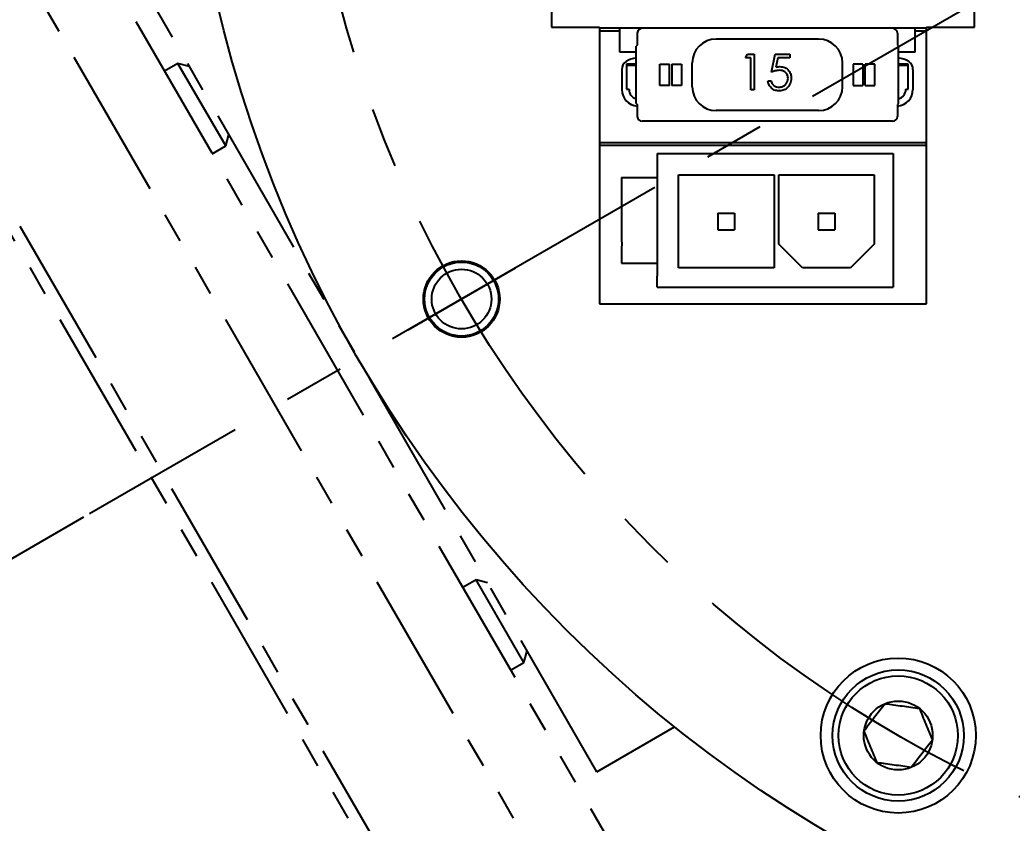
# Model space of a CAD drawing. Extents: x -151 to 841, y 0 to 594.
# Drawn here: x 98.19 to 139.78, y 250.02 to 283.71 of the extents above; entities that cross this region are included whole.
import ezdxf

# ---------------------------------------------------------------- set-up
doc = ezdxf.new("R2010")
doc.units = 0
doc.header["$PDSIZE"] = -1
doc.linetypes.add('CENTERX2', pattern=[20.32, 12.7, -2.54, 2.54, -2.54])
doc.linetypes.add('PHANTOM', pattern=[12.7, 6.35, -1.27, 1.27, -1.27, 1.27, -1.27])
doc.layers.get('0').update_dxf_attribs({"linetype": 'CONTINUOUS'})
doc.layers.get('DEFPOINTS').update_dxf_attribs({"linetype": 'CONTINUOUS'})
doc.layers.add('$TD_AUDIT_GENERATED__25B7_', color=1, linetype='CENTERX2')
doc.styles.add('$TD_AUDIT_GENERATED__25BE_', font='GOTHIC.TTF')
doc.dimstyles.new('$TD_AUDIT_GENERATED__5286_', dxfattribs={"dimtxt": 3, "dimasz": 2.5, "dimexe": 0.5, "dimexo": 0.3, "dimgap": 1, "dimtad": 1, "dimtoh": 1, "dimdec": 1, "dimzin": 12, "dimtxsty": '$TD_AUDIT_GENERATED__25BE_', "dimcen": 0.09, "dimclrd": 3, "dimclre": 3, "dimclrt": 3, "dimazin": 3, "dimtm": 1e-09, "dimtfac": 1, "dimtdec": 1, "dimtofl": 0, "dimtmove": 0, "dimatfit": 3})

# ---------------------------------------------------------------- blocks, each defined once
blk = doc.blocks.new('*U121')
at = {"layer": '$TD_AUDIT_GENERATED__25B7_'}
blk.add_line((-1.3, -2.252), (1.3, 2.252), dxfattribs=at)
blk = doc.blocks.new('*U122')
at = {"color": 0, "linetype": 'BYBLOCK', "rotation": 120}
blk.add_blockref('*U121', (126.744, 263.625), dxfattribs=at)
blk = doc.blocks.new('$TD_AUDIT_GENERATED__5047_')
at = {"color": 1, "linetype": 'PHANTOM'}
for p, q in [((17.701, 569.348), (72.701, 474.085)), ((15.103, 567.848), (70.103, 472.585)), ((12.84, 560.768), (62.84, 474.165)), ((62.157, 474.348), (12.657, 560.085)), ((56.067, 504.896), (36.067, 539.537)), ((38.514, 534.599), (37.951, 534.274)), ((38.992, 534.471), (38.514, 534.599)), ((40.514, 531.135), (38.514, 534.599)), ((40.514, 531.135), (40.642, 531.613)), ((39.951, 530.81), (40.514, 531.135)), ((51.014, 512.948), (50.451, 512.623)), ((51.492, 512.82), (51.014, 512.948)), ((53.014, 509.484), (51.014, 512.948)), ((53.014, 509.484), (53.142, 509.962)), ((52.451, 509.159), (53.014, 509.484)), ((56.067, 504.896), (59.328, 506.779))]:
    blk.add_line(p, q, dxfattribs=at)
blk = doc.blocks.new('*D147')
at = {"color": 3, "ltscale": 0.5}
for p, q in [((160, 366.3), (160, 386.232)), ((100.85, 262.85), (82.723, 252.384))]:
    blk.add_line(p, q, dxfattribs=at)
blk.add_arc((160, 297), 88.732, 93.87503, 206.12497, dxfattribs=at)
for points in [[(153.97, 386.529), (154.037, 384.53), (160, 385.732)], [(81.215, 258.399), (79.451, 257.458), (83.156, 252.634)]]:
    blk.add_solid(points, dxfattribs=at)
at = {"layer": 'DEFPOINTS', "color": 0, "ltscale": 0.5}
for p in [(160, 366), (102.964, 364.973), (160, 297), (101.11, 263), (160, 188)]:
    blk.add_point(p, dxfattribs=at)
at = {"color": 3, "ltscale": 0.5, "insert": (79.561, 343.442), "char_height": 6, "attachment_point": 5, "rotation": 60, "style": '$TD_AUDIT_GENERATED__25BE_'}
blk.add_mtext('120°', dxfattribs=at)

msp = doc.modelspace()

# ---------------------------------------------------------------- linework, layer by layer
at = {"layer": '$TD_AUDIT_GENERATED__25B7_'}
msp.add_line((160, 297), (101.11, 263), dxfattribs=at)
msp.add_circle((160, 297), 50, dxfattribs=at)
at = {"color": 7, "linetype": 'CONTINUOUS'}
for p, q in [((120.475, 317.422), (120.475, 283.393)), ((138.197, 283.393), (138.197, 317.422)), ((120.475, 283.393), (122.486, 283.393)), ((122.486, 283.393), (122.486, 271.793)), ((136.185, 283.352), (122.486, 283.352)), ((123.328, 282.352), (123.328, 283.352)), ((135.708, 282.352), (135.708, 283.352)), ((136.185, 271.793), (136.185, 283.393)), ((136.185, 283.393), (138.197, 283.393)), ((124.065, 283.152), (124.065, 282.652)), ((131.665, 282.902), (127.365, 282.902)), ((134.965, 283.152), (134.965, 282.652)), ((124.065, 282.652), (124.015, 282.602)), ((124.015, 280.202), (124.015, 282.602)), ((134.965, 282.652), (135.015, 282.602)), ((135.015, 280.202), (135.015, 282.602)), ((124.015, 282.352), (123.328, 282.352)), ((128.594, 282.113), (128.682, 282.266)), ((128.825, 282.113), (128.594, 282.113)), ((128.682, 282.266), (128.959, 282.266)), ((128.825, 280.766), (128.825, 282.113)), ((128.959, 282.266), (128.959, 280.766)), ((129.69, 281.516), (129.844, 282.266)), ((129.844, 282.266), (130.459, 282.266)), ((129.949, 282.113), (129.868, 281.718)), ((130.459, 282.113), (129.949, 282.113)), ((130.459, 282.266), (130.459, 282.113)), ((135.708, 282.352), (135.015, 282.352)), ((123.418, 281.63), (123.418, 280.787)), ((124.015, 281.852), (123.615, 281.852)), ((123.615, 281.852), (123.615, 280.802)), ((124.015, 281.798), (123.615, 281.798)), ((125.015, 280.952), (125.015, 281.852)), ((125.015, 281.852), (125.415, 281.852)), ((125.415, 280.952), (125.415, 281.852)), ((125.515, 281.852), (125.915, 281.852)), ((125.515, 281.852), (125.515, 280.952)), ((125.915, 281.852), (125.915, 280.952)), ((126.365, 280.902), (126.365, 281.902)), ((132.665, 280.902), (132.665, 281.902)), ((133.515, 281.852), (133.115, 281.852)), ((133.115, 281.852), (133.115, 280.952)), ((133.515, 281.852), (133.515, 280.952)), ((134.015, 281.852), (133.615, 281.852)), ((133.615, 280.952), (133.615, 281.852)), ((134.015, 280.952), (134.015, 281.852)), ((135.415, 281.852), (135.015, 281.852)), ((135.415, 281.798), (135.015, 281.798)), ((135.415, 280.802), (135.415, 281.852)), ((135.618, 281.63), (135.618, 280.789)), ((129.536, 281.151), (129.671, 281.151)), ((123.615, 280.802), (123.718, 280.802)), ((123.718, 280.787), (123.718, 280.802)), ((125.415, 280.952), (125.015, 280.952)), ((125.915, 280.952), (125.515, 280.952)), ((128.959, 280.766), (128.825, 280.766)), ((133.115, 280.952), (133.515, 280.952)), ((133.615, 280.952), (134.015, 280.952)), ((135.318, 280.789), (135.318, 280.802)), ((135.318, 280.802), (135.415, 280.802)), ((124.015, 280.202), (124.065, 280.152)), ((124.065, 280.152), (124.065, 279.652)), ((131.665, 279.902), (127.365, 279.902)), ((135.015, 280.202), (134.965, 280.152)), ((134.965, 280.152), (134.965, 279.652)), ((134.765, 279.452), (124.265, 279.452)), ((122.486, 278.452), (136.185, 278.452)), ((124.896, 278.102), (124.896, 272.953)), ((124.896, 278.102), (134.795, 278.102)), ((134.795, 278.102), (134.795, 272.502)), ((123.396, 277.102), (123.396, 274.432)), ((123.396, 277.102), (124.895, 277.102)), ((125.795, 277.202), (129.795, 277.202)), ((125.795, 273.302), (125.795, 277.202)), ((129.795, 277.202), (129.795, 273.302)), ((129.995, 277.202), (133.995, 277.202)), ((129.995, 274.302), (129.995, 277.202)), ((133.995, 277.202), (133.995, 274.302)), ((127.445, 275.602), (128.145, 275.602)), ((127.445, 275.602), (127.445, 274.902)), ((128.145, 275.602), (128.145, 274.902)), ((131.645, 275.602), (132.345, 275.602)), ((131.645, 275.602), (131.645, 274.902)), ((132.345, 275.602), (132.345, 274.902)), ((127.445, 274.902), (128.145, 274.902)), ((131.645, 274.902), (132.345, 274.902)), ((123.396, 274.184), (123.396, 273.502)), ((130.995, 273.302), (129.995, 274.302)), ((133.995, 274.302), (132.995, 273.302)), ((123.396, 273.502), (124.895, 273.502)), ((129.795, 273.302), (125.795, 273.302)), ((132.995, 273.302), (130.995, 273.302)), ((124.895, 272.502), (124.895, 272.953)), ((124.895, 272.502), (134.795, 272.502)), ((122.486, 271.793), (136.185, 271.793))]:
    msp.add_line(p, q, dxfattribs=at)
at = {"color": 8, "linetype": 'CONTINUOUS'}
for p, q in [((122.486, 283.252), (123.328, 283.252)), ((135.708, 283.252), (136.185, 283.252)), ((136.185, 278.552), (122.486, 278.552))]:
    msp.add_line(p, q, dxfattribs=at)
at = {"color": 7, "linetype": 'CONTINUOUS'}
for centre, radius in [((160, 297), 55), ((116.699, 272), 1.6), ((116.699, 272), 1.55), ((116.699, 272), 1.25), ((135, 253.699), 3.25), ((135, 253.699), 2.75), ((135, 253.699), 2.5), ((135, 253.699), 1.443)]:
    msp.add_circle(centre, radius, dxfattribs=at)
for centre, radius, start, end in [((124.265, 283.152), 0.2, 90, 180), ((134.765, 283.152), 0.2, 0, 90), ((127.365, 281.902), 1, 90, 180), ((131.665, 281.902), 1, 0, 90), ((124.043, 281.298), 0.8, 92.0085, 124.1423), ((134.994, 281.298), 0.8, 55.8571, 88.4986), ((123.818, 281.63), 0.4, 124.1423, 179.9999), ((135.218, 281.63), 0.4, 0.0006, 55.8571), ((124.118, 280.787), 0.7, 179.9999, 265.6136), ((124.118, 280.787), 0.4, 179.9999, 254.9985), ((127.365, 280.902), 1, 180, 270), ((131.665, 280.902), 1, 270, 0), ((134.918, 280.789), 0.7, 273.8047, 0.0006), ((134.918, 280.789), 0.4, 283.9527, 0.0011), ((124.265, 279.652), 0.2, 180, 270), ((134.765, 279.652), 0.2, 270, 0)]:
    msp.add_arc(centre, radius, start, end, dxfattribs=at)
for points, knots in [([(130.021, 281.593), (129.957, 281.587), (129.843, 281.575), (129.737, 281.534), (129.69, 281.516)], [0, 0, 0, 0, 0.559416, 1, 1, 1, 1]), ([(129.868, 281.718), (129.901, 281.727), (129.959, 281.743), (130.019, 281.746), (130.045, 281.747)], [0, 0, 0, 0, 0.560067, 1, 1, 1, 1]), ([(130.382, 281.262), (130.377, 281.314), (130.366, 281.418), (130.265, 281.53), (130.142, 281.586), (130.061, 281.591), (130.021, 281.593)], [0, 0, 0, 0, 0.2795384, 0.558615, 0.7790479, 1, 1, 1, 1]), ([(130.045, 281.747), (130.117, 281.74), (130.26, 281.724), (130.418, 281.589), (130.506, 281.425), (130.513, 281.313), (130.517, 281.256)], [0, 0, 0, 0, 0.279688, 0.559025, 0.779292, 1, 1, 1, 1]), ([(129.994, 280.728), (129.929, 280.735), (129.801, 280.748), (129.656, 280.862), (129.566, 281.002), (129.546, 281.101), (129.536, 281.151)], [0, 0, 0, 0, 0.279626, 0.559018, 0.77938, 1, 1, 1, 1]), ([(129.671, 281.151), (129.682, 281.109), (129.706, 281.024), (129.797, 280.938), (129.899, 280.891), (129.967, 280.885), (130.002, 280.882)], [0, 0, 0, 0, 0.280052, 0.559169, 0.779585, 1, 1, 1, 1]), ([(130.517, 281.256), (130.508, 281.179), (130.491, 281.023), (130.356, 280.842), (130.178, 280.742), (130.055, 280.733), (129.994, 280.728)], [0, 0, 0, 0, 0.279865, 0.559271, 0.779423, 1, 1, 1, 1]), ([(130.002, 280.882), (130.058, 280.888), (130.17, 280.902), (130.296, 281.004), (130.372, 281.13), (130.379, 281.218), (130.382, 281.262)], [0, 0, 0, 0, 0.279617, 0.559356, 0.77956, 1, 1, 1, 1]), ([(123.396, 274.432), (123.402, 274.412), (123.414, 274.374), (123.419, 274.308), (123.414, 274.243), (123.402, 274.204), (123.396, 274.184)], [0, 0, 0, 0, 0.256064, 0.499938, 0.742355, 1, 1, 1, 1]), ([(134.452, 255.034), (134.309, 254.848), (134.16, 254.656), (133.936, 254.366), (133.861, 254.269), (133.713, 254.078), (133.641, 253.984), (133.57, 253.892)], [0, 0, 0, 0, 0.5, 0.5, 0.75, 0.75, 1, 1, 1, 1]), ([(134.452, 255.034), (134.686, 255.003), (134.923, 254.971), (135.409, 254.905), (135.649, 254.872), (135.883, 254.841)], [0, 0, 0, 0, 0.5, 0.5, 1, 1, 1, 1]), ([(135.883, 254.841), (135.972, 254.623), (136.063, 254.401), (136.249, 253.947), (136.341, 253.724), (136.43, 253.505)], [0, 0, 0, 0, 0.5, 0.5, 1, 1, 1, 1]), ([(134.117, 252.557), (134.028, 252.775), (133.937, 252.996), (133.751, 253.45), (133.659, 253.674), (133.57, 253.892)], [0, 0, 0, 0, 0.5, 0.5, 1, 1, 1, 1]), ([(136.43, 253.505), (136.287, 253.32), (136.138, 253.127), (135.914, 252.838), (135.839, 252.74), (135.691, 252.549), (135.619, 252.456), (135.548, 252.363)], [0, 0, 0, 0, 0.5, 0.5, 0.75, 0.75, 1, 1, 1, 1]), ([(135.548, 252.363), (135.314, 252.395), (135.077, 252.427), (134.591, 252.493), (134.351, 252.525), (134.117, 252.557)], [0, 0, 0, 0, 0.5, 0.5, 1, 1, 1, 1])]:
    msp.add_open_spline(points, degree=3, knots=knots, dxfattribs=at)

# ---------------------------------------------------------------- block references
at = {"rotation": 30}
msp.add_blockref('*U122', (138.748, -19.678), dxfattribs=at)
msp.add_blockref('$TD_AUDIT_GENERATED__5047_', (66.301, -252.717))

# ---------------------------------------------------------------- dimensions: what is measured, and where the dimension line sits
at = {"ltscale": 0.5}
dim = msp.add_angular_dim_2l(base=(102.964, 364.973), line1=((160, 366), (160, 188)), line2=((160, 297), (101.11, 263)), dimstyle='$TD_AUDIT_GENERATED__5286_', override={"dimtxt": 6, "dimasz": 6, "dimdec": 0, "dimadec": 0, "dimazin": 3}, dxfattribs=at)
dim.commit()
dim.dimension.update_dxf_attribs({"geometry": '*D147', "text_midpoint": (83.156, 341.366), "dimtype": 162})

doc.saveas('drawing.dxf')
